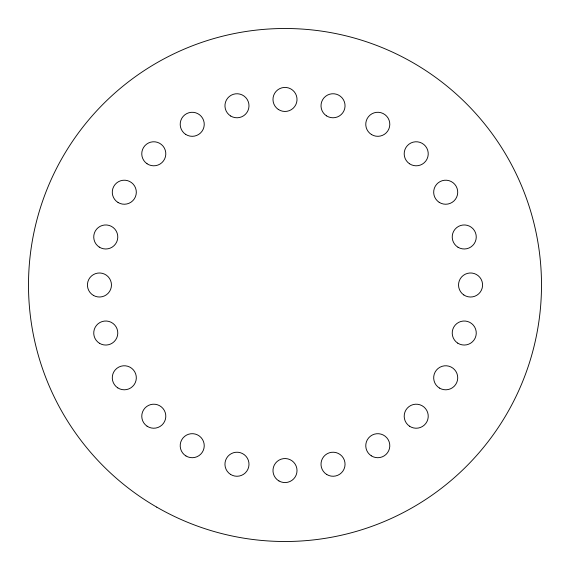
<?xml version="1.0" encoding="UTF-8"?>
<svg xmlns="http://www.w3.org/2000/svg" width="570" height="570" viewBox="0 0 570 570"><rect width="100%" height="100%" fill="white"/><g stroke="black" fill="none" stroke-linecap="round" stroke-linejoin="round"><path stroke-width="0.85" d="M156.75 507.136A256.5 256.5 0 0 0 541.5 285A256.5 256.5 0 0 0 156.75 62.864A256.5 256.5 0 0 0 156.75 507.136M278.26 109.397A12.027 12.027 0 0 0 296.991 100.299A12.027 12.027 0 0 0 279.749 88.621A12.027 12.027 0 0 0 278.26 109.397M230.715 116.031A12.027 12.027 0 0 0 248.99 106.049A12.027 12.027 0 0 0 231.213 95.211A12.027 12.027 0 0 0 230.715 116.031M185.72 134.413A12.027 12.027 0 0 0 204.231 124.873A12.027 12.027 0 0 0 186.711 113.615A12.027 12.027 0 0 0 185.72 134.413M147.046 163.747A12.027 12.027 0 0 0 165.777 154.648A12.027 12.027 0 0 0 148.535 142.97A12.027 12.027 0 0 0 147.046 163.747M118.04 202.485A12.027 12.027 0 0 0 136.315 192.503A12.027 12.027 0 0 0 118.539 181.666A12.027 12.027 0 0 0 118.04 202.485M99.258 247.088A12.027 12.027 0 0 0 117.769 237.547A12.027 12.027 0 0 0 100.249 226.283A12.027 12.027 0 0 0 99.258 247.088M93.43 295.41A12.027 12.027 0 0 0 111.463 285A12.027 12.027 0 0 0 93.43 274.59A12.027 12.027 0 0 0 93.43 295.41M99.501 343.297A12.027 12.027 0 0 0 117.783 333.315A12.027 12.027 0 0 0 99.999 322.478A12.027 12.027 0 0 0 99.501 343.297M117.798 387.892A12.027 12.027 0 0 0 136.308 378.352A12.027 12.027 0 0 0 118.788 367.094A12.027 12.027 0 0 0 117.798 387.892M147.046 426.168A12.027 12.027 0 0 0 165.777 417.069A12.027 12.027 0 0 0 148.535 405.398A12.027 12.027 0 0 0 147.046 426.168M185.963 455.964A12.027 12.027 0 0 0 204.238 445.989A12.027 12.027 0 0 0 186.454 435.145A12.027 12.027 0 0 0 185.963 455.964M230.472 474.354A12.027 12.027 0 0 0 248.983 464.814A12.027 12.027 0 0 0 231.463 453.549A12.027 12.027 0 0 0 230.472 474.354M278.987 480.973A12.027 12.027 0 0 0 297.02 470.564A12.027 12.027 0 0 0 278.987 460.147A12.027 12.027 0 0 0 278.987 480.973M326.767 474.504A12.027 12.027 0 0 0 345.049 464.522A12.027 12.027 0 0 0 327.266 453.684A12.027 12.027 0 0 0 326.767 474.504M371.284 455.815A12.027 12.027 0 0 0 389.787 446.274A12.027 12.027 0 0 0 372.274 435.017A12.027 12.027 0 0 0 371.284 455.815M409.474 426.168A12.027 12.027 0 0 0 428.205 417.069A12.027 12.027 0 0 0 410.956 405.398A12.027 12.027 0 0 0 409.474 426.168M439.442 388.049A12.027 12.027 0 0 0 457.724 378.067A12.027 12.027 0 0 0 439.94 367.23A12.027 12.027 0 0 0 439.442 388.049M457.739 343.14A12.027 12.027 0 0 0 476.249 333.6A12.027 12.027 0 0 0 458.729 322.342A12.027 12.027 0 0 0 457.739 343.14M463.823 294.961A12.027 12.027 0 0 0 482.555 285.855A12.027 12.027 0 0 0 465.305 274.184A12.027 12.027 0 0 0 463.823 294.961M457.981 247.238A12.027 12.027 0 0 0 476.256 237.263A12.027 12.027 0 0 0 458.48 226.418A12.027 12.027 0 0 0 457.981 247.238M439.199 202.336A12.027 12.027 0 0 0 457.71 192.788A12.027 12.027 0 0 0 440.19 181.531A12.027 12.027 0 0 0 439.199 202.336M409.474 163.747A12.027 12.027 0 0 0 428.205 154.648A12.027 12.027 0 0 0 410.956 142.97A12.027 12.027 0 0 0 409.474 163.747M371.526 134.563A12.027 12.027 0 0 0 389.802 124.588A12.027 12.027 0 0 0 372.018 113.743A12.027 12.027 0 0 0 371.526 134.563M326.524 115.874A12.027 12.027 0 0 0 345.035 106.334A12.027 12.027 0 0 0 327.515 95.076A12.027 12.027 0 0 0 326.524 115.874"/></g></svg>
